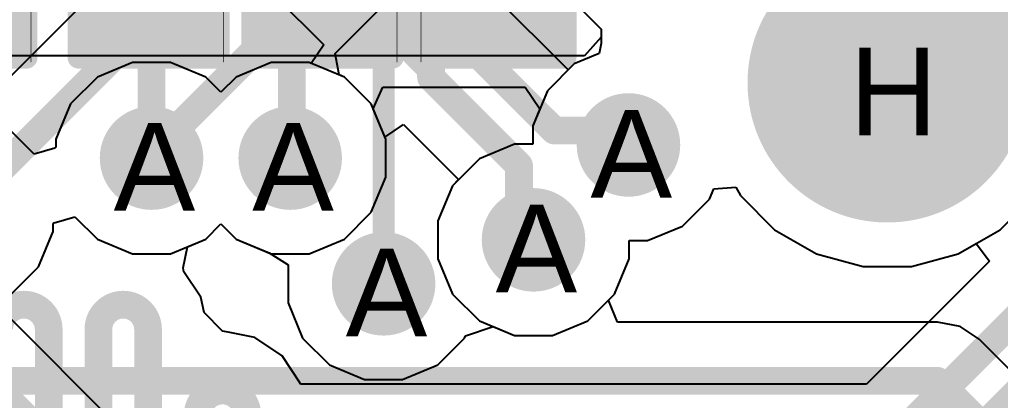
# Model space of a CAD drawing. Header units: inches. Extents: x 0 to 208, y 0 to 213.
# Drawn here: x 4.331 to 4.5547, y 2.9167 to 3.0036 of the extents above; entities that cross this region are included whole.
import ezdxf

# ---------------------------------------------------------------- set-up
doc = ezdxf.new("R2010")
doc.units = ezdxf.units.IN
doc.header["$MEASUREMENT"] = 0
for name, color, linetype in [('Bottom Layer', 5, 'Continuous'), ('Bottom Overlay', 54, 'Continuous'), ('Bottom Paste', 16, 'Continuous'), ('Bottom Solder', 6, 'Continuous'), ('Drill Drawing', 1, 'Continuous'), ('L2_GND1', 16, 'Continuous'), ('L3_SIG1', 76, 'Continuous'), ('L4_PWR', 90, 'Continuous'), ('L5_GND2', 156, 'Continuous'), ('L6_SIG2', 130, 'Continuous'), ('L7_GND3', 216, 'Continuous'), ('Pad Holes', 156, 'Continuous'), ('Top Layer', 1, 'Continuous'), ('Top Solder', 216, 'Continuous'), ('Via Holes', 16, 'Continuous')]:
    doc.layers.add(name, color=color, linetype=linetype)
doc.styles.add('Arial', font='', dxfattribs={"height": 0.2})
doc.styles.get('Arial').set_extended_font_data('Arial')

# ---------------------------------------------------------------- blocks, each defined once
blk = doc.blocks.new('AS0B826_S78B_7H_8')
at = {"layer": 'Bottom Solder'}
h = blk.add_hatch(color=6, dxfattribs=at)
edge = h.paths.add_edge_path()
edge.add_arc((1.61417, 0.86146), 0.004, 0, 360)
at = {"layer": 'Pad Holes'}
h = blk.add_hatch(color=7, dxfattribs=at)
edge = h.paths.add_edge_path()
edge.add_arc((1.61417, 0.86146), 0.03189, 0, 360)
at = {"layer": 'Top Solder'}
h = blk.add_hatch(color=216, dxfattribs=at)
edge = h.paths.add_edge_path()
edge.add_arc((1.61417, 0.86146), 0.004, 0, 360)
blk = doc.blocks.new('R___0402_B_38')
at = {"layer": 'Bottom Layer'}
for points in [[(-0.0095, 0.0125), (-0.0095, -0.0125), (-0.0275, -0.0125), (-0.0275, 0.0125)], [(0.0275, 0.0125), (0.0275, -0.0125), (0.0095, -0.0125), (0.0095, 0.0125)]]:
    blk.add_hatch(color=5, dxfattribs=at).paths.add_polyline_path(points)
at = {"layer": 'Bottom Paste'}
for points in [[(-0.0095, 0.0125), (-0.0095, -0.0125), (-0.0275, -0.0125), (-0.0275, 0.0125)], [(0.0275, 0.0125), (0.0275, -0.0125), (0.0095, -0.0125), (0.0095, 0.0125)]]:
    blk.add_hatch(color=16, dxfattribs=at).paths.add_polyline_path(points)
at = {"layer": 'Bottom Solder'}
for points in [[(-0.00733, 0.01467), (-0.00733, -0.01466), (-0.02967, -0.01466), (-0.02967, 0.01467)], [(0.02967, 0.01467), (0.02967, -0.01466), (0.00733, -0.01466), (0.00733, 0.01467)]]:
    blk.add_hatch(color=6, dxfattribs=at).paths.add_polyline_path(points)
at = {"layer": 'Bottom Overlay'}
for points in [[(0.031, 0.016, 0.005, 0.005, 0), (-0.031, 0.016, 0.005, 0.005, 0)], [(-0.031, -0.016, 0.005, 0.005, 0), (-0.031, 0.016, 0.005, 0.005, 0)], [(0.031, -0.016, 0.005, 0.005, 0), (0.031, 0.016, 0.005, 0.005, 0)], [(0.032, 0.017, 0.000127, 0.000127, 0), (-0.032, 0.017, 0.000127, 0.000127, 0)], [(0.031, -0.016, 0.005, 0.005, 0), (-0.031, -0.016, 0.005, 0.005, 0)]]:
    blk.add_lwpolyline(points, format="xyseb", dxfattribs=at)
for points in [[(-0.03225, 0.016, 0.0025, 0.0025, 1), (-0.02975, 0.016, 0.0025, 0.0025, 1)], [(-0.03225, 0.016, 0.0025, 0.0025, 1), (-0.02975, 0.016, 0.0025, 0.0025, 1)], [(0.02975, 0.016, 0.0025, 0.0025, 1), (0.03225, 0.016, 0.0025, 0.0025, 1)], [(0.02975, 0.016, 0.0025, 0.0025, 1), (0.03225, 0.016, 0.0025, 0.0025, 1)], [(-0.03203, 0.017, 0.0000635, 0.0000635, 1), (-0.03197, 0.017, 0.0000635, 0.0000635, 1)], [(0.03197, 0.017, 0.0000635, 0.0000635, 1), (0.03203, 0.017, 0.0000635, 0.0000635, 1)], [(-0.03225, -0.016, 0.0025, 0.0025, 1), (-0.02975, -0.016, 0.0025, 0.0025, 1)], [(-0.03225, -0.016, 0.0025, 0.0025, 1), (-0.02975, -0.016, 0.0025, 0.0025, 1)], [(0.02975, -0.016, 0.0025, 0.0025, 1), (0.03225, -0.016, 0.0025, 0.0025, 1)], [(0.02975, -0.016, 0.0025, 0.0025, 1), (0.03225, -0.016, 0.0025, 0.0025, 1)]]:
    blk.add_lwpolyline(points, format="xyseb", close=True, dxfattribs=at)
blk = doc.blocks.new('R___0402_B_42')
at = {"layer": 'Bottom Layer'}
for points in [[(-0.0095, 0.0125), (-0.0095, -0.0125), (-0.0275, -0.0125), (-0.0275, 0.0125)], [(0.0275, 0.0125), (0.0275, -0.0125), (0.0095, -0.0125), (0.0095, 0.0125)]]:
    blk.add_hatch(color=5, dxfattribs=at).paths.add_polyline_path(points)
at = {"layer": 'Bottom Paste'}
for points in [[(-0.0095, 0.0125), (-0.0095, -0.0125), (-0.0275, -0.0125), (-0.0275, 0.0125)], [(0.0275, 0.0125), (0.0275, -0.0125), (0.0095, -0.0125), (0.0095, 0.0125)]]:
    blk.add_hatch(color=16, dxfattribs=at).paths.add_polyline_path(points)
at = {"layer": 'Bottom Solder'}
for points in [[(-0.00734, 0.01467), (-0.00734, -0.01467), (-0.02967, -0.01467), (-0.02967, 0.01467)], [(0.02966, 0.01467), (0.02966, -0.01467), (0.00733, -0.01467), (0.00733, 0.01467)]]:
    blk.add_hatch(color=6, dxfattribs=at).paths.add_polyline_path(points)
at = {"layer": 'Bottom Overlay'}
for points in [[(0.031, 0.016, 0.005, 0.005, 0), (-0.031, 0.016, 0.005, 0.005, 0)], [(-0.031, -0.016, 0.005, 0.005, 0), (-0.031, 0.016, 0.005, 0.005, 0)], [(0.031, -0.016, 0.005, 0.005, 0), (0.031, 0.016, 0.005, 0.005, 0)], [(0.032, 0.017, 0.000127, 0.000127, 0), (-0.032, 0.017, 0.000127, 0.000127, 0)], [(0.031, -0.016, 0.005, 0.005, 0), (-0.031, -0.016, 0.005, 0.005, 0)]]:
    blk.add_lwpolyline(points, format="xyseb", dxfattribs=at)
for points in [[(-0.03225, 0.016, 0.0025, 0.0025, 1), (-0.02975, 0.016, 0.0025, 0.0025, 1)], [(-0.03225, 0.016, 0.0025, 0.0025, 1), (-0.02975, 0.016, 0.0025, 0.0025, 1)], [(0.02975, 0.016, 0.0025, 0.0025, 1), (0.03225, 0.016, 0.0025, 0.0025, 1)], [(0.02975, 0.016, 0.0025, 0.0025, 1), (0.03225, 0.016, 0.0025, 0.0025, 1)], [(-0.03203, 0.017, 0.0000635, 0.0000635, 1), (-0.03197, 0.017, 0.0000635, 0.0000635, 1)], [(0.03197, 0.017, 0.0000635, 0.0000635, 1), (0.03203, 0.017, 0.0000635, 0.0000635, 1)], [(-0.03225, -0.016, 0.0025, 0.0025, 1), (-0.02975, -0.016, 0.0025, 0.0025, 1)], [(-0.03225, -0.016, 0.0025, 0.0025, 1), (-0.02975, -0.016, 0.0025, 0.0025, 1)], [(0.02975, -0.016, 0.0025, 0.0025, 1), (0.03225, -0.016, 0.0025, 0.0025, 1)], [(0.02975, -0.016, 0.0025, 0.0025, 1), (0.03225, -0.016, 0.0025, 0.0025, 1)]]:
    blk.add_lwpolyline(points, format="xyseb", close=True, dxfattribs=at)
blk = doc.blocks.new('R___0402_B_433')
at = {"layer": 'Bottom Layer'}
for points in [[(-0.0095, 0.0125), (-0.0095, -0.0125), (-0.0275, -0.0125), (-0.0275, 0.0125)], [(0.0275, 0.0125), (0.0275, -0.0125), (0.0095, -0.0125), (0.0095, 0.0125)]]:
    blk.add_hatch(color=5, dxfattribs=at).paths.add_polyline_path(points)
at = {"layer": 'Bottom Paste'}
for points in [[(-0.0095, 0.0125), (-0.0095, -0.0125), (-0.0275, -0.0125), (-0.0275, 0.0125)], [(0.0275, 0.0125), (0.0275, -0.0125), (0.0095, -0.0125), (0.0095, 0.0125)]]:
    blk.add_hatch(color=16, dxfattribs=at).paths.add_polyline_path(points)
at = {"layer": 'Bottom Solder'}
for points in [[(-0.00733, 0.01466), (-0.00733, -0.01467), (-0.02967, -0.01467), (-0.02967, 0.01466)], [(0.02967, 0.01466), (0.02967, -0.01467), (0.00733, -0.01467), (0.00733, 0.01466)]]:
    blk.add_hatch(color=6, dxfattribs=at).paths.add_polyline_path(points)
at = {"layer": 'Bottom Overlay'}
for points in [[(0.031, 0.016, 0.005, 0.005, 0), (-0.031, 0.016, 0.005, 0.005, 0)], [(-0.031, -0.016, 0.005, 0.005, 0), (-0.031, 0.016, 0.005, 0.005, 0)], [(0.031, -0.016, 0.005, 0.005, 0), (0.031, 0.016, 0.005, 0.005, 0)], [(0.032, 0.017, 0.000127, 0.000127, 0), (-0.032, 0.017, 0.000127, 0.000127, 0)], [(0.031, -0.016, 0.005, 0.005, 0), (-0.031, -0.016, 0.005, 0.005, 0)]]:
    blk.add_lwpolyline(points, format="xyseb", dxfattribs=at)
for points in [[(-0.03225, 0.016, 0.0025, 0.0025, 1), (-0.02975, 0.016, 0.0025, 0.0025, 1)], [(-0.03225, 0.016, 0.0025, 0.0025, 1), (-0.02975, 0.016, 0.0025, 0.0025, 1)], [(0.02975, 0.016, 0.0025, 0.0025, 1), (0.03225, 0.016, 0.0025, 0.0025, 1)], [(0.02975, 0.016, 0.0025, 0.0025, 1), (0.03225, 0.016, 0.0025, 0.0025, 1)], [(-0.03203, 0.017, 0.0000635, 0.0000635, 1), (-0.03197, 0.017, 0.0000635, 0.0000635, 1)], [(0.03197, 0.017, 0.0000635, 0.0000635, 1), (0.03203, 0.017, 0.0000635, 0.0000635, 1)], [(-0.03225, -0.016, 0.0025, 0.0025, 1), (-0.02975, -0.016, 0.0025, 0.0025, 1)], [(-0.03225, -0.016, 0.0025, 0.0025, 1), (-0.02975, -0.016, 0.0025, 0.0025, 1)], [(0.02975, -0.016, 0.0025, 0.0025, 1), (0.03225, -0.016, 0.0025, 0.0025, 1)], [(0.02975, -0.016, 0.0025, 0.0025, 1), (0.03225, -0.016, 0.0025, 0.0025, 1)]]:
    blk.add_lwpolyline(points, format="xyseb", close=True, dxfattribs=at)
blk = doc.blocks.new('RES_0402_B_434')
at = {"layer": 'Bottom Layer'}
for points in [[(-0.0095, 0.0125), (-0.0095, -0.0125), (-0.0275, -0.0125), (-0.0275, 0.0125)], [(0.0275, 0.0125), (0.0275, -0.0125), (0.0095, -0.0125), (0.0095, 0.0125)]]:
    blk.add_hatch(color=5, dxfattribs=at).paths.add_polyline_path(points)
at = {"layer": 'Bottom Paste'}
for points in [[(-0.0095, 0.0125), (-0.0095, -0.0125), (-0.0275, -0.0125), (-0.0275, 0.0125)], [(0.0275, 0.0125), (0.0275, -0.0125), (0.0095, -0.0125), (0.0095, 0.0125)]]:
    blk.add_hatch(color=16, dxfattribs=at).paths.add_polyline_path(points)
at = {"layer": 'Bottom Solder'}
for points in [[(-0.00734, 0.01466), (-0.00734, -0.01467), (-0.02967, -0.01467), (-0.02967, 0.01466)], [(0.02966, 0.01466), (0.02966, -0.01467), (0.00733, -0.01467), (0.00733, 0.01466)]]:
    blk.add_hatch(color=6, dxfattribs=at).paths.add_polyline_path(points)
at = {"layer": 'Bottom Overlay'}
for points in [[(-0.031, 0.016, 0.005, 0.005, 0), (-0.031, -0.016, 0.005, 0.005, 0)], [(-0.031, 0.016, 0.005, 0.005, 0), (0.031, 0.016, 0.005, 0.005, 0)], [(0.031, 0.016, 0.005, 0.005, 0), (0.031, -0.016, 0.005, 0.005, 0)], [(-0.032, 0.017, 0.000127, 0.000127, 0), (0.032, 0.017, 0.000127, 0.000127, 0)], [(-0.031, -0.016, 0.005, 0.005, 0), (0.031, -0.016, 0.005, 0.005, 0)]]:
    blk.add_lwpolyline(points, format="xyseb", dxfattribs=at)
for points in [[(-0.03225, 0.016, 0.0025, 0.0025, 1), (-0.02975, 0.016, 0.0025, 0.0025, 1)], [(-0.03225, 0.016, 0.0025, 0.0025, 1), (-0.02975, 0.016, 0.0025, 0.0025, 1)], [(0.02975, 0.016, 0.0025, 0.0025, 1), (0.03225, 0.016, 0.0025, 0.0025, 1)], [(0.02975, 0.016, 0.0025, 0.0025, 1), (0.03225, 0.016, 0.0025, 0.0025, 1)], [(-0.03203, 0.017, 0.0000635, 0.0000635, 1), (-0.03197, 0.017, 0.0000635, 0.0000635, 1)], [(0.03197, 0.017, 0.0000635, 0.0000635, 1), (0.03203, 0.017, 0.0000635, 0.0000635, 1)], [(-0.03225, -0.016, 0.0025, 0.0025, 1), (-0.02975, -0.016, 0.0025, 0.0025, 1)], [(-0.03225, -0.016, 0.0025, 0.0025, 1), (-0.02975, -0.016, 0.0025, 0.0025, 1)], [(0.02975, -0.016, 0.0025, 0.0025, 1), (0.03225, -0.016, 0.0025, 0.0025, 1)], [(0.02975, -0.016, 0.0025, 0.0025, 1), (0.03225, -0.016, 0.0025, 0.0025, 1)]]:
    blk.add_lwpolyline(points, format="xyseb", close=True, dxfattribs=at)

msp = doc.modelspace()

# ---------------------------------------------------------------- hatches: boundary and pattern name
at = {"layer": 'Bottom Layer'}
msp.add_hatch(color=5, dxfattribs=at).paths.add_polyline_path([(4.38656, 2.99844), (4.45075, 2.99844), (4.45075, 3.01644), (4.38656, 3.01644)])
h = msp.add_hatch(color=5, dxfattribs=at)
edge = h.paths.add_edge_path()
edge.add_arc((4.46986, 2.97502), 0.01181, 0, 360)
h = msp.add_hatch(color=5, dxfattribs=at)
edge = h.paths.add_edge_path()
edge.add_arc((4.36106, 2.97202), 0.01181, 0, 360)
h = msp.add_hatch(color=5, dxfattribs=at)
edge = h.paths.add_edge_path()
edge.add_arc((4.39269, 2.97202), 0.01181, 0, 360)
h = msp.add_hatch(color=5, dxfattribs=at)
edge = h.paths.add_edge_path()
edge.add_arc((4.4482, 2.95337), 0.01181, 0, 360)
h = msp.add_hatch(color=5, dxfattribs=at)
edge = h.paths.add_edge_path()
edge.add_arc((4.414, 2.94334), 0.01181, 0, 360)
at = {"layer": 'L2_GND1'}
h = msp.add_hatch(color=16, dxfattribs=at)
edge = h.paths.add_edge_path()
edge.add_arc((4.46986, 2.97502), 0.01181, 0, 360)
h = msp.add_hatch(color=16, dxfattribs=at)
edge = h.paths.add_edge_path()
edge.add_arc((4.36106, 2.97202), 0.01181, 0, 360)
h = msp.add_hatch(color=16, dxfattribs=at)
edge = h.paths.add_edge_path()
edge.add_arc((4.39269, 2.97202), 0.01181, 0, 360)
h = msp.add_hatch(color=16, dxfattribs=at)
edge = h.paths.add_edge_path()
edge.add_arc((4.4482, 2.95337), 0.01181, 0, 360)
h = msp.add_hatch(color=16, dxfattribs=at)
edge = h.paths.add_edge_path()
edge.add_arc((4.414, 2.94334), 0.01181, 0, 360)
at = {"layer": 'L3_SIG1'}
h = msp.add_hatch(color=76, dxfattribs=at)
edge = h.paths.add_edge_path()
edge.add_arc((4.46986, 2.97502), 0.01181, 0, 360)
h = msp.add_hatch(color=76, dxfattribs=at)
edge = h.paths.add_edge_path()
edge.add_arc((4.36106, 2.97202), 0.01181, 0, 360)
h = msp.add_hatch(color=76, dxfattribs=at)
edge = h.paths.add_edge_path()
edge.add_arc((4.39269, 2.97202), 0.01181, 0, 360)
h = msp.add_hatch(color=76, dxfattribs=at)
edge = h.paths.add_edge_path()
edge.add_arc((4.4482, 2.95337), 0.01181, 0, 360)
h = msp.add_hatch(color=76, dxfattribs=at)
edge = h.paths.add_edge_path()
edge.add_arc((4.414, 2.94334), 0.01181, 0, 360)
at = {"layer": 'L4_PWR'}
h = msp.add_hatch(color=90, dxfattribs=at)
edge = h.paths.add_edge_path()
edge.add_arc((4.46986, 2.97502), 0.01181, 0, 360)
h = msp.add_hatch(color=90, dxfattribs=at)
edge = h.paths.add_edge_path()
edge.add_arc((4.36106, 2.97202), 0.01181, 0, 360)
h = msp.add_hatch(color=90, dxfattribs=at)
edge = h.paths.add_edge_path()
edge.add_arc((4.39269, 2.97202), 0.01181, 0, 360)
h = msp.add_hatch(color=90, dxfattribs=at)
edge = h.paths.add_edge_path()
edge.add_arc((4.4482, 2.95337), 0.01181, 0, 360)
h = msp.add_hatch(color=90, dxfattribs=at)
edge = h.paths.add_edge_path()
edge.add_arc((4.414, 2.94334), 0.01181, 0, 360)
at = {"layer": 'L5_GND2'}
h = msp.add_hatch(color=156, dxfattribs=at)
edge = h.paths.add_edge_path()
edge.add_arc((4.46986, 2.97502), 0.01181, 0, 360)
h = msp.add_hatch(color=156, dxfattribs=at)
edge = h.paths.add_edge_path()
edge.add_arc((4.36106, 2.97202), 0.01181, 0, 360)
h = msp.add_hatch(color=156, dxfattribs=at)
edge = h.paths.add_edge_path()
edge.add_arc((4.39269, 2.97202), 0.01181, 0, 360)
h = msp.add_hatch(color=156, dxfattribs=at)
edge = h.paths.add_edge_path()
edge.add_arc((4.4482, 2.95337), 0.01181, 0, 360)
h = msp.add_hatch(color=156, dxfattribs=at)
edge = h.paths.add_edge_path()
edge.add_arc((4.414, 2.94334), 0.01181, 0, 360)
at = {"layer": 'L6_SIG2'}
h = msp.add_hatch(color=130, dxfattribs=at)
edge = h.paths.add_edge_path()
edge.add_arc((4.46986, 2.97502), 0.01181, 0, 360)
h = msp.add_hatch(color=130, dxfattribs=at)
edge = h.paths.add_edge_path()
edge.add_arc((4.36106, 2.97202), 0.01181, 0, 360)
h = msp.add_hatch(color=130, dxfattribs=at)
edge = h.paths.add_edge_path()
edge.add_arc((4.39269, 2.97202), 0.01181, 0, 360)
h = msp.add_hatch(color=130, dxfattribs=at)
edge = h.paths.add_edge_path()
edge.add_arc((4.4482, 2.95337), 0.01181, 0, 360)
h = msp.add_hatch(color=130, dxfattribs=at)
edge = h.paths.add_edge_path()
edge.add_arc((4.414, 2.94334), 0.01181, 0, 360)
at = {"layer": 'L7_GND3'}
h = msp.add_hatch(color=216, dxfattribs=at)
edge = h.paths.add_edge_path()
edge.add_arc((4.46986, 2.97502), 0.01181, 0, 360)
h = msp.add_hatch(color=216, dxfattribs=at)
edge = h.paths.add_edge_path()
edge.add_arc((4.36106, 2.97202), 0.01181, 0, 360)
h = msp.add_hatch(color=216, dxfattribs=at)
edge = h.paths.add_edge_path()
edge.add_arc((4.39269, 2.97202), 0.01181, 0, 360)
h = msp.add_hatch(color=216, dxfattribs=at)
edge = h.paths.add_edge_path()
edge.add_arc((4.4482, 2.95337), 0.01181, 0, 360)
h = msp.add_hatch(color=216, dxfattribs=at)
edge = h.paths.add_edge_path()
edge.add_arc((4.414, 2.94334), 0.01181, 0, 360)
at = {"layer": 'Top Layer'}
h = msp.add_hatch(color=1, dxfattribs=at)
edge = h.paths.add_edge_path()
edge.add_arc((4.46986, 2.97502), 0.01181, 0, 360)
h = msp.add_hatch(color=1, dxfattribs=at)
edge = h.paths.add_edge_path()
edge.add_arc((4.36106, 2.97202), 0.01181, 0, 360)
h = msp.add_hatch(color=1, dxfattribs=at)
edge = h.paths.add_edge_path()
edge.add_arc((4.39269, 2.97202), 0.01181, 0, 360)
h = msp.add_hatch(color=1, dxfattribs=at)
edge = h.paths.add_edge_path()
edge.add_arc((4.4482, 2.95337), 0.01181, 0, 360)
h = msp.add_hatch(color=1, dxfattribs=at)
edge = h.paths.add_edge_path()
edge.add_arc((4.414, 2.94334), 0.01181, 0, 360)
at = {"layer": 'Via Holes'}
h = msp.add_hatch(color=7, dxfattribs=at)
edge = h.paths.add_edge_path()
edge.add_arc((4.46986, 2.97502), 0.00591, 0, 360)
h = msp.add_hatch(color=7, dxfattribs=at)
edge = h.paths.add_edge_path()
edge.add_arc((4.36106, 2.97202), 0.00591, 0, 360)
h = msp.add_hatch(color=7, dxfattribs=at)
edge = h.paths.add_edge_path()
edge.add_arc((4.39269, 2.97202), 0.00591, 0, 360)
h = msp.add_hatch(color=7, dxfattribs=at)
edge = h.paths.add_edge_path()
edge.add_arc((4.4482, 2.95337), 0.00591, 0, 360)
h = msp.add_hatch(color=7, dxfattribs=at)
edge = h.paths.add_edge_path()
edge.add_arc((4.414, 2.94334), 0.00591, 0, 360)

# ---------------------------------------------------------------- linework, layer by layer
at = {"layer": 'Bottom Layer'}
for p, q in [((4.41165, 2.98324), (4.41384, 2.98824)), ((4.41384, 2.98824), (4.44631, 2.98824)), ((4.44631, 2.98824), (4.44965, 2.98324)), ((4.4145, 2.97636), (4.41165, 2.98324)), ((4.44965, 2.98324), (4.44804, 2.97936)), ((4.44804, 2.97936), (4.44804, 2.97518)), ((4.4145, 2.96768), (4.4145, 2.97636)), ((4.44386, 2.97518), (4.43585, 2.97186)), ((4.44804, 2.97518), (4.44386, 2.97518)), ((4.43585, 2.97186), (4.42971, 2.96572)), ((4.41118, 2.95966), (4.4145, 2.96768)), ((4.42971, 2.96572), (4.42639, 2.9577)), ((4.48835, 2.96266), (4.48933, 2.96503)), ((4.48933, 2.96503), (4.49432, 2.96536)), ((4.49432, 2.96536), (4.49539, 2.96349)), ((4.48221, 2.95653), (4.48835, 2.96266)), ((4.49539, 2.96349), (4.50319, 2.95569)), ((4.55463, 2.95569), (4.56243, 2.96349)), ((4.33886, 2.95729), (4.34359, 2.95865)), ((4.34359, 2.95865), (4.34871, 2.95353)), ((4.40504, 2.95353), (4.41118, 2.95966)), ((4.33859, 2.95712), (4.33886, 2.95729)), ((4.33859, 2.95524), (4.33859, 2.95712)), ((4.37342, 2.95353), (4.37688, 2.95699)), ((4.37688, 2.95699), (4.38033, 2.95353)), ((4.42639, 2.9577), (4.42639, 2.94903)), ((4.47419, 2.95321), (4.48221, 2.95653)), ((4.33527, 2.94722), (4.33859, 2.95524)), ((4.34871, 2.95353), (4.35672, 2.95021)), ((4.3654, 2.95021), (4.37342, 2.95353)), ((4.38033, 2.95353), (4.38835, 2.95021)), ((4.39703, 2.95021), (4.40504, 2.95353)), ((4.50319, 2.95569), (4.51274, 2.95018)), ((4.54508, 2.95018), (4.55463, 2.95569)), ((4.47001, 2.94903), (4.47001, 2.95321)), ((4.47001, 2.95321), (4.47419, 2.95321)), ((4.35672, 2.95021), (4.3654, 2.95021)), ((4.38835, 2.95021), (4.39703, 2.95021)), ((4.42639, 2.94903), (4.42971, 2.94101)), ((4.46669, 2.94101), (4.47001, 2.94903)), ((4.51274, 2.95018), (4.5234, 2.94732)), ((4.53443, 2.94732), (4.54508, 2.95018)), ((4.32913, 2.94109), (4.33527, 2.94722)), ((4.5234, 2.94732), (4.53443, 2.94732)), ((4.42971, 2.94101), (4.43585, 2.93488)), ((4.46056, 2.93488), (4.46669, 2.94101)), ((4.43585, 2.93488), (4.44386, 2.93156)), ((4.45254, 2.93156), (4.46056, 2.93488)), ((4.44386, 2.93156), (4.45254, 2.93156))]:
    msp.add_line(p, q, dxfattribs=at)
for points in [[(4.36106, 2.97202, 0.00633, 0.00633, 0), (4.36106, 3.00679, 0.00633, 0.00633, 0)], [(4.39306, 3.00044, 0.00633, 0.00633, 0), (4.40006, 3.00744, 0.00633, 0.00633, 0)], [(4.39806, 3.00544, 0.005, 0.005, 0), (4.40006, 3.00744, 0.005, 0.005, 0)], [(4.39306, 2.97239, 0.00633, 0.00633, 0), (4.39306, 3.00044, 0.00633, 0.00633, 0)], [(4.39269, 2.97202, 0.00633, 0.00633, 0), (4.39306, 2.97239, 0.00633, 0.00633, 0)]]:
    msp.add_lwpolyline(points, format="xyseb", dxfattribs=at)
for points in [[(4.39681, 3.00544, 0.0025, 0.0025, 1), (4.39931, 3.00544, 0.0025, 0.0025, 1)], [(4.39148, 3.00044, 0.00316, 0.00316, 1), (4.39465, 3.00044, 0.00316, 0.00316, 1)], [(4.39148, 3.00044, 0.00316, 0.00316, 1), (4.39465, 3.00044, 0.00316, 0.00316, 1)], [(4.35948, 2.97202, 0.00316, 0.00316, 1), (4.36265, 2.97202, 0.00316, 0.00316, 1)], [(4.39111, 2.97202, 0.00316, 0.00316, 1), (4.39427, 2.97202, 0.00316, 0.00316, 1)], [(4.39148, 2.97239, 0.00316, 0.00316, 1), (4.39465, 2.97239, 0.00316, 0.00316, 1)], [(4.39148, 2.97239, 0.00316, 0.00316, 1), (4.39465, 2.97239, 0.00316, 0.00316, 1)]]:
    msp.add_lwpolyline(points, format="xyseb", close=True, dxfattribs=at)
at = {"layer": 'L2_GND1'}
for p, q in [((4.45808, 3.00699), (4.46362, 3.00145)), ((4.46362, 3.00145), (4.46366, 2.99817)), ((4.46366, 2.99817), (4.46319, 2.99587)), ((4.35672, 2.99383), (4.34871, 2.99051)), ((4.3654, 2.99383), (4.35672, 2.99383)), ((4.37342, 2.99051), (4.3654, 2.99383)), ((4.38835, 2.99383), (4.38033, 2.99051)), ((4.39703, 2.99383), (4.38835, 2.99383)), ((4.40504, 2.99051), (4.39703, 2.99383)), ((4.46319, 2.99587), (4.4575, 2.99351)), ((4.4575, 2.99351), (4.45137, 2.98737)), ((4.34871, 2.99051), (4.34257, 2.98437)), ((4.37688, 2.98705), (4.37342, 2.99051)), ((4.38033, 2.99051), (4.37688, 2.98705)), ((4.41118, 2.98437), (4.40504, 2.99051)), ((4.45137, 2.98737), (4.44804, 2.97936)), ((4.34257, 2.98437), (4.33925, 2.97636)), ((4.4145, 2.97636), (4.41118, 2.98437)), ((4.44804, 2.97936), (4.44804, 2.97518)), ((4.33425, 2.97295), (4.32913, 2.97807)), ((4.33925, 2.97636), (4.33925, 2.97448)), ((4.4145, 2.96768), (4.4145, 2.97636)), ((4.33898, 2.97431), (4.33425, 2.97295)), ((4.33925, 2.97448), (4.33898, 2.97431)), ((4.44386, 2.97518), (4.43585, 2.97186)), ((4.44804, 2.97518), (4.44386, 2.97518)), ((4.43585, 2.97186), (4.42971, 2.96572)), ((4.41118, 2.95966), (4.4145, 2.96768)), ((4.42971, 2.96572), (4.42639, 2.9577)), ((4.48835, 2.96266), (4.48933, 2.96503)), ((4.48933, 2.96503), (4.49432, 2.96536)), ((4.49432, 2.96536), (4.49539, 2.96349)), ((4.48221, 2.95653), (4.48835, 2.96266)), ((4.49539, 2.96349), (4.50319, 2.95569)), ((4.40504, 2.95353), (4.41118, 2.95966)), ((4.37342, 2.95353), (4.37688, 2.95699)), ((4.37688, 2.95699), (4.38033, 2.95353)), ((4.42639, 2.9577), (4.42639, 2.94903)), ((4.47419, 2.95321), (4.48221, 2.95653)), ((4.36924, 2.9518), (4.37342, 2.95353)), ((4.38033, 2.95353), (4.38835, 2.95021)), ((4.39703, 2.95021), (4.40504, 2.95353)), ((4.50319, 2.95569), (4.51274, 2.95018)), ((4.36827, 2.94699), (4.36924, 2.9518)), ((4.47001, 2.94903), (4.47001, 2.95321)), ((4.47001, 2.95321), (4.47419, 2.95321)), ((4.54508, 2.95018), (4.54917, 2.95254)), ((4.54917, 2.95254), (4.55224, 2.94854)), ((4.38835, 2.95021), (4.39703, 2.95021)), ((4.42639, 2.94903), (4.42971, 2.94101)), ((4.46669, 2.94101), (4.47001, 2.94903)), ((4.51274, 2.95018), (4.5234, 2.94732)), ((4.53443, 2.94732), (4.54508, 2.95018)), ((4.36846, 2.94606), (4.36827, 2.94699)), ((4.5234, 2.94732), (4.53443, 2.94732)), ((4.55224, 2.94854), (4.52413, 2.92042)), ((4.37234, 2.94026), (4.36846, 2.94606)), ((4.37303, 2.93679), (4.37234, 2.94026)), ((4.42971, 2.94101), (4.43585, 2.93488)), ((4.46056, 2.93488), (4.46669, 2.94101)), ((4.37726, 2.93253), (4.37303, 2.93679)), ((4.43585, 2.93488), (4.44386, 2.93156)), ((4.45254, 2.93156), (4.46056, 2.93488)), ((4.37853, 2.93228), (4.37726, 2.93253)), ((4.38461, 2.93107), (4.37853, 2.93228)), ((4.44386, 2.93156), (4.45254, 2.93156)), ((4.39083, 2.92691), (4.38461, 2.93107)), ((4.395, 2.92068), (4.39083, 2.92691)), ((4.39505, 2.92042), (4.395, 2.92068)), ((4.52413, 2.92042), (4.39505, 2.92042))]:
    msp.add_line(p, q, dxfattribs=at)
for points in [[(4.52969, 2.907, 0.00633, 0.00633, 0), (4.90469, 3.282, 0.00633, 0.00633, 0)], [(4.50589, 2.866, 0.00633, 0.00633, 0), (4.90889, 3.269, 0.00633, 0.00633, 0)], [(4.32627, 2.93292, 0.00633, 0.00633, -1), (4.3376, 2.93292, 0.00633, 0.00633, 0)], [(4.34893, 2.93292, 0.00633, 0.00633, -1), (4.36026, 2.93292, 0.00633, 0.00633, 0)], [(4.3376, 2.90266, 0.00633, 0.00633, 0), (4.3376, 2.93292, 0.00633, 0.00633, 0)], [(4.34893, 2.90266, 0.00633, 0.00633, 0), (4.34893, 2.93292, 0.00633, 0.00633, 0)], [(4.36026, 2.90428, 0.00633, 0.00633, 0), (4.36026, 2.93292, 0.00633, 0.00633, 0)], [(4.37159, 2.91333, 0.00633, 0.00633, -1), (4.38292, 2.91333, 0.00633, 0.00633, 0)]]:
    msp.add_lwpolyline(points, format="xyseb", dxfattribs=at)
for points in [[(4.33602, 2.93292, 0.00316, 0.00316, 1), (4.33919, 2.93292, 0.00316, 0.00316, 1)], [(4.33602, 2.93292, 0.00316, 0.00316, 1), (4.33919, 2.93292, 0.00316, 0.00316, 1)], [(4.34735, 2.93292, 0.00316, 0.00316, 1), (4.35052, 2.93292, 0.00316, 0.00316, 1)], [(4.34735, 2.93292, 0.00316, 0.00316, 1), (4.35052, 2.93292, 0.00316, 0.00316, 1)], [(4.35868, 2.93292, 0.00316, 0.00316, 1), (4.36185, 2.93292, 0.00316, 0.00316, 1)], [(4.35868, 2.93292, 0.00316, 0.00316, 1), (4.36185, 2.93292, 0.00316, 0.00316, 1)]]:
    msp.add_lwpolyline(points, format="xyseb", close=True, dxfattribs=at)
at = {"layer": 'L3_SIG1'}
for p, q in [((4.45611, 2.99212), (4.40571, 3.04252)), ((4.38733, 3.01087), (4.40034, 2.99787)), ((4.45808, 3.00699), (4.46362, 3.00145)), ((4.46362, 3.00145), (4.46366, 2.99817)), ((4.40034, 2.99787), (4.3975, 2.99363)), ((4.46366, 2.99817), (4.46319, 2.99587)), ((4.35672, 2.99383), (4.34871, 2.99051)), ((4.3654, 2.99383), (4.35672, 2.99383)), ((4.37342, 2.99051), (4.3654, 2.99383)), ((4.38835, 2.99383), (4.38033, 2.99051)), ((4.39703, 2.99383), (4.38835, 2.99383)), ((4.3975, 2.99363), (4.39703, 2.99383)), ((4.46319, 2.99587), (4.4575, 2.99351)), ((4.4575, 2.99351), (4.45611, 2.99212)), ((4.34871, 2.99051), (4.34257, 2.98437)), ((4.37688, 2.98705), (4.37342, 2.99051)), ((4.38033, 2.99051), (4.37688, 2.98705)), ((4.34257, 2.98437), (4.33925, 2.97636)), ((4.4143, 2.97683), (4.41854, 2.97967)), ((4.41854, 2.97967), (4.4311, 2.96711)), ((4.33425, 2.97295), (4.32913, 2.97807)), ((4.33925, 2.97636), (4.33925, 2.97448)), ((4.4145, 2.97636), (4.4143, 2.97683)), ((4.4145, 2.96768), (4.4145, 2.97636)), ((4.33898, 2.97431), (4.33425, 2.97295)), ((4.33925, 2.97448), (4.33898, 2.97431)), ((4.41118, 2.95966), (4.4145, 2.96768)), ((4.4311, 2.96711), (4.42971, 2.96572)), ((4.42971, 2.96572), (4.42639, 2.9577)), ((4.48835, 2.96266), (4.48933, 2.96503)), ((4.48933, 2.96503), (4.49432, 2.96536)), ((4.49432, 2.96536), (4.49539, 2.96349)), ((4.48221, 2.95653), (4.48835, 2.96266)), ((4.49539, 2.96349), (4.50319, 2.95569)), ((4.55463, 2.95569), (4.56243, 2.96349)), ((4.33886, 2.95729), (4.34359, 2.95865)), ((4.34359, 2.95865), (4.34871, 2.95353)), ((4.40504, 2.95353), (4.41118, 2.95966)), ((4.33859, 2.95712), (4.33886, 2.95729)), ((4.33859, 2.95524), (4.33859, 2.95712)), ((4.37342, 2.95353), (4.37688, 2.95699)), ((4.37688, 2.95699), (4.38033, 2.95353)), ((4.42639, 2.9577), (4.42639, 2.94903)), ((4.47419, 2.95321), (4.48221, 2.95653)), ((4.33527, 2.94722), (4.33859, 2.95524)), ((4.34871, 2.95353), (4.35672, 2.95021)), ((4.3654, 2.95021), (4.37342, 2.95353)), ((4.38033, 2.95353), (4.38835, 2.95021)), ((4.39703, 2.95021), (4.40504, 2.95353)), ((4.50319, 2.95569), (4.51274, 2.95018)), ((4.54508, 2.95018), (4.55463, 2.95569)), ((4.47001, 2.94903), (4.47001, 2.95321)), ((4.47001, 2.95321), (4.47419, 2.95321)), ((4.35672, 2.95021), (4.3654, 2.95021)), ((4.38835, 2.95021), (4.39703, 2.95021)), ((4.42639, 2.94903), (4.42971, 2.94101)), ((4.46669, 2.94101), (4.47001, 2.94903)), ((4.51274, 2.95018), (4.5234, 2.94732)), ((4.53443, 2.94732), (4.54508, 2.95018)), ((4.32913, 2.94109), (4.33527, 2.94722)), ((4.5234, 2.94732), (4.53443, 2.94732)), ((4.42971, 2.94101), (4.43585, 2.93488)), ((4.46056, 2.93488), (4.46669, 2.94101)), ((4.43585, 2.93488), (4.44386, 2.93156)), ((4.45254, 2.93156), (4.46056, 2.93488)), ((4.44386, 2.93156), (4.45254, 2.93156))]:
    msp.add_line(p, q, dxfattribs=at)
for points in [[(4.39672, 3.03353, 0.00494, 0.00494, 0), (4.45166, 2.97859, 0.00494, 0.00494, 0)], [(4.3926, 3.02359, 0.00494, 0.00494, 0), (4.44463, 2.97156, 0.00494, 0.00494, 0)], [(4.45166, 2.97859, 0.00494, 0.00494, 0), (4.46628, 2.97859, 0.00494, 0.00494, 0)], [(4.46628, 2.97859, 0.00494, 0.00494, 0), (4.46986, 2.97502, 0.00494, 0.00494, 0)], [(4.44463, 2.95694, 0.00494, 0.00494, 0), (4.44463, 2.97156, 0.00494, 0.00494, 0)], [(4.44463, 2.95694, 0.00494, 0.00494, 0), (4.4482, 2.95337, 0.00494, 0.00494, 0)]]:
    msp.add_lwpolyline(points, format="xyseb", dxfattribs=at)
for points in [[(4.45042, 2.97859, 0.00247, 0.00247, 1), (4.4529, 2.97859, 0.00247, 0.00247, 1)], [(4.45042, 2.97859, 0.00247, 0.00247, 1), (4.4529, 2.97859, 0.00247, 0.00247, 1)], [(4.46505, 2.97859, 0.00247, 0.00247, 1), (4.46752, 2.97859, 0.00247, 0.00247, 1)], [(4.46505, 2.97859, 0.00247, 0.00247, 1), (4.46752, 2.97859, 0.00247, 0.00247, 1)], [(4.46862, 2.97502, 0.00247, 0.00247, 1), (4.47109, 2.97502, 0.00247, 0.00247, 1)], [(4.44339, 2.97156, 0.00247, 0.00247, 1), (4.44586, 2.97156, 0.00247, 0.00247, 1)], [(4.44339, 2.97156, 0.00247, 0.00247, 1), (4.44586, 2.97156, 0.00247, 0.00247, 1)], [(4.44339, 2.95694, 0.00247, 0.00247, 1), (4.44586, 2.95694, 0.00247, 0.00247, 1)], [(4.44339, 2.95694, 0.00247, 0.00247, 1), (4.44586, 2.95694, 0.00247, 0.00247, 1)], [(4.44697, 2.95337, 0.00247, 0.00247, 1), (4.44944, 2.95337, 0.00247, 0.00247, 1)]]:
    msp.add_lwpolyline(points, format="xyseb", close=True, dxfattribs=at)
at = {"layer": 'L4_PWR'}
for p, q in [((4.45808, 3.00699), (4.46362, 3.00145)), ((4.46362, 3.00145), (4.46364, 2.99964)), ((4.46364, 2.99964), (4.45984, 2.99535)), ((4.45984, 2.99535), (4.30258, 2.99535)), ((4.48835, 2.96266), (4.48933, 2.96503)), ((4.48933, 2.96503), (4.49432, 2.96536)), ((4.49432, 2.96536), (4.49539, 2.96349)), ((4.48221, 2.95653), (4.48835, 2.96266)), ((4.49539, 2.96349), (4.50319, 2.95569)), ((4.55463, 2.95569), (4.56243, 2.96349)), ((4.33886, 2.95729), (4.34359, 2.95865)), ((4.34359, 2.95865), (4.34871, 2.95353)), ((4.33859, 2.95712), (4.33886, 2.95729)), ((4.33859, 2.95524), (4.33859, 2.95712)), ((4.37342, 2.95353), (4.37688, 2.95699)), ((4.37688, 2.95699), (4.38033, 2.95353)), ((4.47419, 2.95321), (4.48221, 2.95653)), ((4.33527, 2.94722), (4.33859, 2.95524)), ((4.34871, 2.95353), (4.35672, 2.95021)), ((4.3654, 2.95021), (4.37342, 2.95353)), ((4.38033, 2.95353), (4.3879, 2.95039)), ((4.50319, 2.95569), (4.51274, 2.95018)), ((4.54508, 2.95018), (4.55463, 2.95569)), ((4.47001, 2.94903), (4.47001, 2.95321)), ((4.47001, 2.95321), (4.47419, 2.95321)), ((4.35672, 2.95021), (4.3654, 2.95021)), ((4.3879, 2.95039), (4.39219, 2.94768)), ((4.46669, 2.94101), (4.47001, 2.94903)), ((4.51274, 2.95018), (4.5234, 2.94732)), ((4.53443, 2.94732), (4.54508, 2.95018)), ((4.32913, 2.94109), (4.33527, 2.94722)), ((4.39219, 2.94768), (4.39219, 2.939)), ((4.5234, 2.94732), (4.53443, 2.94732)), ((4.46056, 2.93488), (4.46669, 2.94101)), ((4.39219, 2.939), (4.39551, 2.93098)), ((4.4327, 2.93149), (4.43898, 2.93358)), ((4.43898, 2.93358), (4.44386, 2.93156)), ((4.45254, 2.93156), (4.46056, 2.93488)), ((4.43249, 2.93098), (4.4327, 2.93149)), ((4.44386, 2.93156), (4.45254, 2.93156)), ((4.39551, 2.93098), (4.40165, 2.92485)), ((4.42635, 2.92485), (4.43249, 2.93098)), ((4.40165, 2.92485), (4.40966, 2.92153)), ((4.41834, 2.92153), (4.42635, 2.92485)), ((4.40966, 2.92153), (4.41834, 2.92153))]:
    msp.add_line(p, q, dxfattribs=at)
at = {"layer": 'L5_GND2'}
for p, q in [((4.45808, 3.00699), (4.46362, 3.00145)), ((4.46362, 3.00145), (4.46366, 2.99817)), ((4.46366, 2.99817), (4.46319, 2.99587)), ((4.35672, 2.99383), (4.34871, 2.99051)), ((4.3654, 2.99383), (4.35672, 2.99383)), ((4.37342, 2.99051), (4.3654, 2.99383)), ((4.38835, 2.99383), (4.38033, 2.99051)), ((4.39703, 2.99383), (4.38835, 2.99383)), ((4.40504, 2.99051), (4.39703, 2.99383)), ((4.46319, 2.99587), (4.4575, 2.99351)), ((4.4575, 2.99351), (4.45137, 2.98737)), ((4.34871, 2.99051), (4.34257, 2.98437)), ((4.37688, 2.98705), (4.37342, 2.99051)), ((4.38033, 2.99051), (4.37688, 2.98705)), ((4.41118, 2.98437), (4.40504, 2.99051)), ((4.45137, 2.98737), (4.44804, 2.97936)), ((4.34257, 2.98437), (4.33925, 2.97636)), ((4.4145, 2.97636), (4.41118, 2.98437)), ((4.44804, 2.97936), (4.44804, 2.97518)), ((4.33425, 2.97295), (4.32913, 2.97807)), ((4.33925, 2.97636), (4.33925, 2.97448)), ((4.4145, 2.96768), (4.4145, 2.97636)), ((4.33898, 2.97431), (4.33425, 2.97295)), ((4.33925, 2.97448), (4.33898, 2.97431)), ((4.44386, 2.97518), (4.43585, 2.97186)), ((4.44804, 2.97518), (4.44386, 2.97518)), ((4.43585, 2.97186), (4.42971, 2.96572)), ((4.41118, 2.95966), (4.4145, 2.96768)), ((4.42971, 2.96572), (4.42639, 2.9577)), ((4.48835, 2.96266), (4.48933, 2.96503)), ((4.48933, 2.96503), (4.49432, 2.96536)), ((4.49432, 2.96536), (4.49539, 2.96349)), ((4.48221, 2.95653), (4.48835, 2.96266)), ((4.49539, 2.96349), (4.50319, 2.95569)), ((4.55463, 2.95569), (4.56243, 2.96349)), ((4.33886, 2.95729), (4.34359, 2.95865)), ((4.34359, 2.95865), (4.34871, 2.95353)), ((4.40504, 2.95353), (4.41118, 2.95966)), ((4.33859, 2.95712), (4.33886, 2.95729)), ((4.33859, 2.95524), (4.33859, 2.95712)), ((4.37342, 2.95353), (4.37688, 2.95699)), ((4.37688, 2.95699), (4.38033, 2.95353)), ((4.42639, 2.9577), (4.42639, 2.94903)), ((4.47419, 2.95321), (4.48221, 2.95653)), ((4.33527, 2.94722), (4.33859, 2.95524)), ((4.34871, 2.95353), (4.35672, 2.95021)), ((4.3654, 2.95021), (4.37342, 2.95353)), ((4.38033, 2.95353), (4.38835, 2.95021)), ((4.39703, 2.95021), (4.40504, 2.95353)), ((4.50319, 2.95569), (4.51274, 2.95018)), ((4.54508, 2.95018), (4.55463, 2.95569)), ((4.47001, 2.94903), (4.47001, 2.95321)), ((4.47001, 2.95321), (4.47419, 2.95321)), ((4.35672, 2.95021), (4.3654, 2.95021)), ((4.38835, 2.95021), (4.39703, 2.95021)), ((4.42639, 2.94903), (4.42971, 2.94101)), ((4.46669, 2.94101), (4.47001, 2.94903)), ((4.51274, 2.95018), (4.5234, 2.94732)), ((4.53443, 2.94732), (4.54508, 2.95018)), ((4.32913, 2.94109), (4.33527, 2.94722)), ((4.5234, 2.94732), (4.53443, 2.94732)), ((4.42971, 2.94101), (4.43585, 2.93488)), ((4.46056, 2.93488), (4.46669, 2.94101)), ((4.43585, 2.93488), (4.44386, 2.93156)), ((4.45254, 2.93156), (4.46056, 2.93488)), ((4.44386, 2.93156), (4.45254, 2.93156))]:
    msp.add_line(p, q, dxfattribs=at)
at = {"layer": 'L6_SIG2'}
for p, q in [((4.40292, 2.99589), (4.50542, 3.09839)), ((4.36132, 3.02311), (4.31961, 2.98139)), ((4.45808, 3.00699), (4.46362, 3.00145)), ((4.46362, 3.00145), (4.46366, 2.99817)), ((4.46366, 2.99817), (4.46319, 2.99587)), ((4.40389, 2.99099), (4.40292, 2.99589)), ((4.46319, 2.99587), (4.4575, 2.99351)), ((4.4575, 2.99351), (4.45137, 2.98737)), ((4.40504, 2.99051), (4.40389, 2.99099)), ((4.41118, 2.98437), (4.40504, 2.99051)), ((4.45137, 2.98737), (4.44804, 2.97936)), ((4.4145, 2.97636), (4.41118, 2.98437)), ((4.44804, 2.97936), (4.44804, 2.97518)), ((4.4145, 2.96768), (4.4145, 2.97636)), ((4.44386, 2.97518), (4.43585, 2.97186)), ((4.44804, 2.97518), (4.44386, 2.97518)), ((4.43585, 2.97186), (4.42971, 2.96572)), ((4.41118, 2.95966), (4.4145, 2.96768)), ((4.42971, 2.96572), (4.42639, 2.9577)), ((4.48835, 2.96266), (4.48933, 2.96503)), ((4.48933, 2.96503), (4.49432, 2.96536)), ((4.49432, 2.96536), (4.49539, 2.96349)), ((4.48221, 2.95653), (4.48835, 2.96266)), ((4.49539, 2.96349), (4.50319, 2.95569)), ((4.55463, 2.95569), (4.56243, 2.96349)), ((4.33886, 2.95729), (4.34359, 2.95865)), ((4.34359, 2.95865), (4.34871, 2.95353)), ((4.40504, 2.95353), (4.41118, 2.95966)), ((4.33859, 2.95712), (4.33886, 2.95729)), ((4.33859, 2.95524), (4.33859, 2.95712)), ((4.37342, 2.95353), (4.37688, 2.95699)), ((4.37688, 2.95699), (4.38033, 2.95353)), ((4.42639, 2.9577), (4.42639, 2.94903)), ((4.47419, 2.95321), (4.48221, 2.95653)), ((4.33527, 2.94722), (4.33859, 2.95524)), ((4.34871, 2.95353), (4.35672, 2.95021)), ((4.3654, 2.95021), (4.37342, 2.95353)), ((4.38033, 2.95353), (4.38835, 2.95021)), ((4.39703, 2.95021), (4.40504, 2.95353)), ((4.50319, 2.95569), (4.51274, 2.95018)), ((4.54508, 2.95018), (4.55463, 2.95569)), ((4.47001, 2.94903), (4.47001, 2.95321)), ((4.47001, 2.95321), (4.47419, 2.95321)), ((4.35672, 2.95021), (4.3654, 2.95021)), ((4.38835, 2.95021), (4.39703, 2.95021)), ((4.42639, 2.94903), (4.42971, 2.94101)), ((4.46669, 2.94101), (4.47001, 2.94903)), ((4.51274, 2.95018), (4.5234, 2.94732)), ((4.53443, 2.94732), (4.54508, 2.95018)), ((4.32913, 2.94109), (4.33527, 2.94722)), ((4.5234, 2.94732), (4.53443, 2.94732)), ((4.42971, 2.94101), (4.43585, 2.93488)), ((4.46056, 2.93488), (4.46669, 2.94101)), ((4.39295, 2.87131), (4.3281, 2.93616)), ((4.43585, 2.93488), (4.44386, 2.93156)), ((4.45254, 2.93156), (4.46056, 2.93488)), ((4.44386, 2.93156), (4.45254, 2.93156))]:
    msp.add_line(p, q, dxfattribs=at)
for points in [[(4.31678, 2.95958, 0.00633, 0.00633, 0), (4.5092, 3.152, 0.00633, 0.00633, 0)], [(4.36306, 2.97502, 0.00633, 0.00633, 0), (4.51204, 3.124, 0.00633, 0.00633, 0)], [(4.29011, 2.95517, 0.00633, 0.00633, 0), (4.39153, 2.85375, 0.00633, 0.00633, 0)]]:
    msp.add_lwpolyline(points, format="xyseb", dxfattribs=at)
msp.add_lwpolyline([(4.36148, 2.97502, 0.00316, 0.00316, 1), (4.36465, 2.97502, 0.00316, 0.00316, 1)], format="xyseb", close=True, dxfattribs=at)
at = {"layer": 'L7_GND3'}
for p, q in [((4.45808, 3.00699), (4.46362, 3.00145)), ((4.46362, 3.00145), (4.46366, 2.99817)), ((4.46366, 2.99817), (4.46319, 2.99587)), ((4.35672, 2.99383), (4.34871, 2.99051)), ((4.3654, 2.99383), (4.35672, 2.99383)), ((4.37342, 2.99051), (4.3654, 2.99383)), ((4.38835, 2.99383), (4.38033, 2.99051)), ((4.39703, 2.99383), (4.38835, 2.99383)), ((4.40504, 2.99051), (4.39703, 2.99383)), ((4.46319, 2.99587), (4.4575, 2.99351)), ((4.4575, 2.99351), (4.45137, 2.98737)), ((4.34871, 2.99051), (4.34257, 2.98437)), ((4.37688, 2.98705), (4.37342, 2.99051)), ((4.38033, 2.99051), (4.37688, 2.98705)), ((4.41118, 2.98437), (4.40504, 2.99051)), ((4.45137, 2.98737), (4.44804, 2.97936)), ((4.34257, 2.98437), (4.33925, 2.97636)), ((4.4145, 2.97636), (4.41118, 2.98437)), ((4.44804, 2.97936), (4.44804, 2.97518)), ((4.33425, 2.97295), (4.32913, 2.97807)), ((4.33925, 2.97636), (4.33925, 2.97448)), ((4.4145, 2.96768), (4.4145, 2.97636)), ((4.33898, 2.97431), (4.33425, 2.97295)), ((4.33925, 2.97448), (4.33898, 2.97431)), ((4.44386, 2.97518), (4.43585, 2.97186)), ((4.44804, 2.97518), (4.44386, 2.97518)), ((4.43585, 2.97186), (4.42971, 2.96572)), ((4.41118, 2.95966), (4.4145, 2.96768)), ((4.42971, 2.96572), (4.42639, 2.9577)), ((4.48835, 2.96266), (4.48933, 2.96503)), ((4.48933, 2.96503), (4.49432, 2.96536)), ((4.49432, 2.96536), (4.49539, 2.96349)), ((4.48221, 2.95653), (4.48835, 2.96266)), ((4.49539, 2.96349), (4.50319, 2.95569)), ((4.55463, 2.95569), (4.56243, 2.96349)), ((4.33886, 2.95729), (4.34359, 2.95865)), ((4.34359, 2.95865), (4.34871, 2.95353)), ((4.40504, 2.95353), (4.41118, 2.95966)), ((4.33859, 2.95712), (4.33886, 2.95729)), ((4.33859, 2.95524), (4.33859, 2.95712)), ((4.37342, 2.95353), (4.37688, 2.95699)), ((4.37688, 2.95699), (4.38033, 2.95353)), ((4.42639, 2.9577), (4.42639, 2.94903)), ((4.47419, 2.95321), (4.48221, 2.95653)), ((4.33527, 2.94722), (4.33859, 2.95524)), ((4.34871, 2.95353), (4.35672, 2.95021)), ((4.3654, 2.95021), (4.37342, 2.95353)), ((4.38033, 2.95353), (4.38835, 2.95021)), ((4.39703, 2.95021), (4.40504, 2.95353)), ((4.50319, 2.95569), (4.51274, 2.95018)), ((4.54508, 2.95018), (4.55463, 2.95569)), ((4.47001, 2.94903), (4.47001, 2.95321)), ((4.47001, 2.95321), (4.47419, 2.95321)), ((4.35672, 2.95021), (4.3654, 2.95021)), ((4.38835, 2.95021), (4.39703, 2.95021)), ((4.42639, 2.94903), (4.42971, 2.94101)), ((4.46669, 2.94101), (4.47001, 2.94903)), ((4.51274, 2.95018), (4.5234, 2.94732)), ((4.53443, 2.94732), (4.54508, 2.95018)), ((4.32913, 2.94109), (4.33527, 2.94722)), ((4.5234, 2.94732), (4.53443, 2.94732)), ((4.42971, 2.94101), (4.43585, 2.93488)), ((4.46056, 2.93488), (4.46669, 2.94101)), ((4.43585, 2.93488), (4.44386, 2.93156)), ((4.45254, 2.93156), (4.46056, 2.93488)), ((4.44386, 2.93156), (4.45254, 2.93156))]:
    msp.add_line(p, q, dxfattribs=at)
at = {"layer": 'Top Layer'}
for p, q in [((4.48835, 2.96266), (4.48933, 2.96503)), ((4.48933, 2.96503), (4.49432, 2.96536)), ((4.49432, 2.96536), (4.49539, 2.96349)), ((4.48221, 2.95653), (4.48835, 2.96266)), ((4.49539, 2.96349), (4.50319, 2.95569)), ((4.55463, 2.95569), (4.56243, 2.96349)), ((4.47419, 2.95321), (4.48221, 2.95653)), ((4.50319, 2.95569), (4.51274, 2.95018)), ((4.54508, 2.95018), (4.55463, 2.95569)), ((4.47001, 2.94903), (4.47001, 2.95321)), ((4.47001, 2.95321), (4.47419, 2.95321)), ((4.46669, 2.94101), (4.47001, 2.94903)), ((4.51274, 2.95018), (4.5234, 2.94732)), ((4.53443, 2.94732), (4.54508, 2.95018)), ((4.5234, 2.94732), (4.53443, 2.94732)), ((4.46531, 2.93962), (4.46669, 2.94101)), ((4.46738, 2.93462), (4.46531, 2.93962)), ((4.54038, 2.93462), (4.46738, 2.93462)), ((4.54552, 2.9336), (4.54038, 2.93462)), ((4.54038, 2.93462), (4.54038, 2.93462)), ((4.54987, 2.93069), (4.54552, 2.9336)), ((4.57297, 2.9076), (4.54987, 2.93069))]:
    msp.add_line(p, q, dxfattribs=at)
for points in [[(4.42482, 2.99039, 0.00633, 0.00633, 0), (4.42482, 3.08282, 0.00633, 0.00633, 0)], [(4.43615, 2.99508, 0.00633, 0.00633, 0), (4.43615, 3.08282, 0.00633, 0.00633, 0)], [(4.38466, 3.00978, 0.00633, 0.00633, 0), (4.39306, 3.00138, 0.00633, 0.00633, 0)], [(4.414, 2.94334, 0.005, 0.005, 0), (4.414, 3.00954, 0.005, 0.005, 0)], [(4.39306, 2.97239, 0.00633, 0.00633, 0), (4.39306, 3.00138, 0.00633, 0.00633, 0)], [(4.43615, 2.99508, 0.00633, 0.00633, 0), (4.45291, 2.97833, 0.00633, 0.00633, 0)], [(4.42482, 2.99039, 0.00633, 0.00633, 0), (4.44489, 2.97032, 0.00633, 0.00633, 0)], [(4.45291, 2.97833, 0.00633, 0.00633, 0), (4.46655, 2.97833, 0.00633, 0.00633, 0)], [(4.46655, 2.97833, 0.00633, 0.00633, 0), (4.46986, 2.97502, 0.00633, 0.00633, 0)], [(4.39269, 2.97202, 0.00633, 0.00633, 0), (4.39306, 2.97239, 0.00633, 0.00633, 0)], [(4.44489, 2.95667, 0.00633, 0.00633, 0), (4.44489, 2.97032, 0.00633, 0.00633, 0)], [(4.44489, 2.95667, 0.00633, 0.00633, 0), (4.4482, 2.95337, 0.00633, 0.00633, 0)], [(4.32162, 2.9212, 0.00633, 0.00633, 0), (4.54038, 2.9212, 0.00633, 0.00633, 0)], [(4.54038, 2.9212, 0.00633, 0.00633, 0), (4.59392, 2.86766, 0.00633, 0.00633, 0)]]:
    msp.add_lwpolyline(points, format="xyseb", dxfattribs=at)
for points in [[(4.39148, 3.00138, 0.00316, 0.00316, 1), (4.39465, 3.00138, 0.00316, 0.00316, 1)], [(4.39148, 3.00138, 0.00316, 0.00316, 1), (4.39465, 3.00138, 0.00316, 0.00316, 1)], [(4.43457, 2.99508, 0.00316, 0.00316, 1), (4.43773, 2.99508, 0.00316, 0.00316, 1)], [(4.43457, 2.99508, 0.00316, 0.00316, 1), (4.43773, 2.99508, 0.00316, 0.00316, 1)], [(4.42324, 2.99039, 0.00316, 0.00316, 1), (4.4264, 2.99039, 0.00316, 0.00316, 1)], [(4.42324, 2.99039, 0.00316, 0.00316, 1), (4.4264, 2.99039, 0.00316, 0.00316, 1)], [(4.45132, 2.97833, 0.00316, 0.00316, 1), (4.45449, 2.97833, 0.00316, 0.00316, 1)], [(4.45132, 2.97833, 0.00316, 0.00316, 1), (4.45449, 2.97833, 0.00316, 0.00316, 1)], [(4.46496, 2.97833, 0.00316, 0.00316, 1), (4.46813, 2.97833, 0.00316, 0.00316, 1)], [(4.46496, 2.97833, 0.00316, 0.00316, 1), (4.46813, 2.97833, 0.00316, 0.00316, 1)], [(4.46827, 2.97502, 0.00316, 0.00316, 1), (4.47144, 2.97502, 0.00316, 0.00316, 1)], [(4.39111, 2.97202, 0.00316, 0.00316, 1), (4.39427, 2.97202, 0.00316, 0.00316, 1)], [(4.39148, 2.97239, 0.00316, 0.00316, 1), (4.39465, 2.97239, 0.00316, 0.00316, 1)], [(4.39148, 2.97239, 0.00316, 0.00316, 1), (4.39465, 2.97239, 0.00316, 0.00316, 1)], [(4.44331, 2.97032, 0.00316, 0.00316, 1), (4.44648, 2.97032, 0.00316, 0.00316, 1)], [(4.44331, 2.97032, 0.00316, 0.00316, 1), (4.44648, 2.97032, 0.00316, 0.00316, 1)], [(4.44331, 2.95667, 0.00316, 0.00316, 1), (4.44648, 2.95667, 0.00316, 0.00316, 1)], [(4.44331, 2.95667, 0.00316, 0.00316, 1), (4.44648, 2.95667, 0.00316, 0.00316, 1)], [(4.44662, 2.95337, 0.00316, 0.00316, 1), (4.44979, 2.95337, 0.00316, 0.00316, 1)], [(4.41275, 2.94334, 0.0025, 0.0025, 1), (4.41525, 2.94334, 0.0025, 0.0025, 1)], [(4.5388, 2.9212, 0.00316, 0.00316, 1), (4.54197, 2.9212, 0.00316, 0.00316, 1)], [(4.5388, 2.9212, 0.00316, 0.00316, 1), (4.54197, 2.9212, 0.00316, 0.00316, 1)]]:
    msp.add_lwpolyline(points, format="xyseb", close=True, dxfattribs=at)

# ---------------------------------------------------------------- block references
msp.add_blockref('AS0B826_S78B_7H_8', (2.91474, 2.12776))
for name, p, rotation in [('R___0402_B_42', (4.31654, 3.02594), 270), ('R___0402_B_38', (4.36041, 3.02594), 270), ('R___0402_B_433', (4.40006, 3.02594), 270), ('RES_0402_B_434', (4.43951, 3.02594), 90)]:
    msp.add_blockref(name, p, dxfattribs=dict(rotation=rotation))

# ---------------------------------------------------------------- texts
at = {"layer": 'Drill Drawing', "style": 'Arial'}
for s, p in [('H', (4.52025, 2.97721)), ('A', (4.46119, 2.96302)), ('A', (4.3524, 2.96002)), ('A', (4.38402, 2.96002)), ('A', (4.43954, 2.94137)), ('A', (4.40534, 2.93134))]:
    msp.add_text(s, height=0.02, dxfattribs=at).set_placement(p)

doc.saveas('drawing.dxf')
